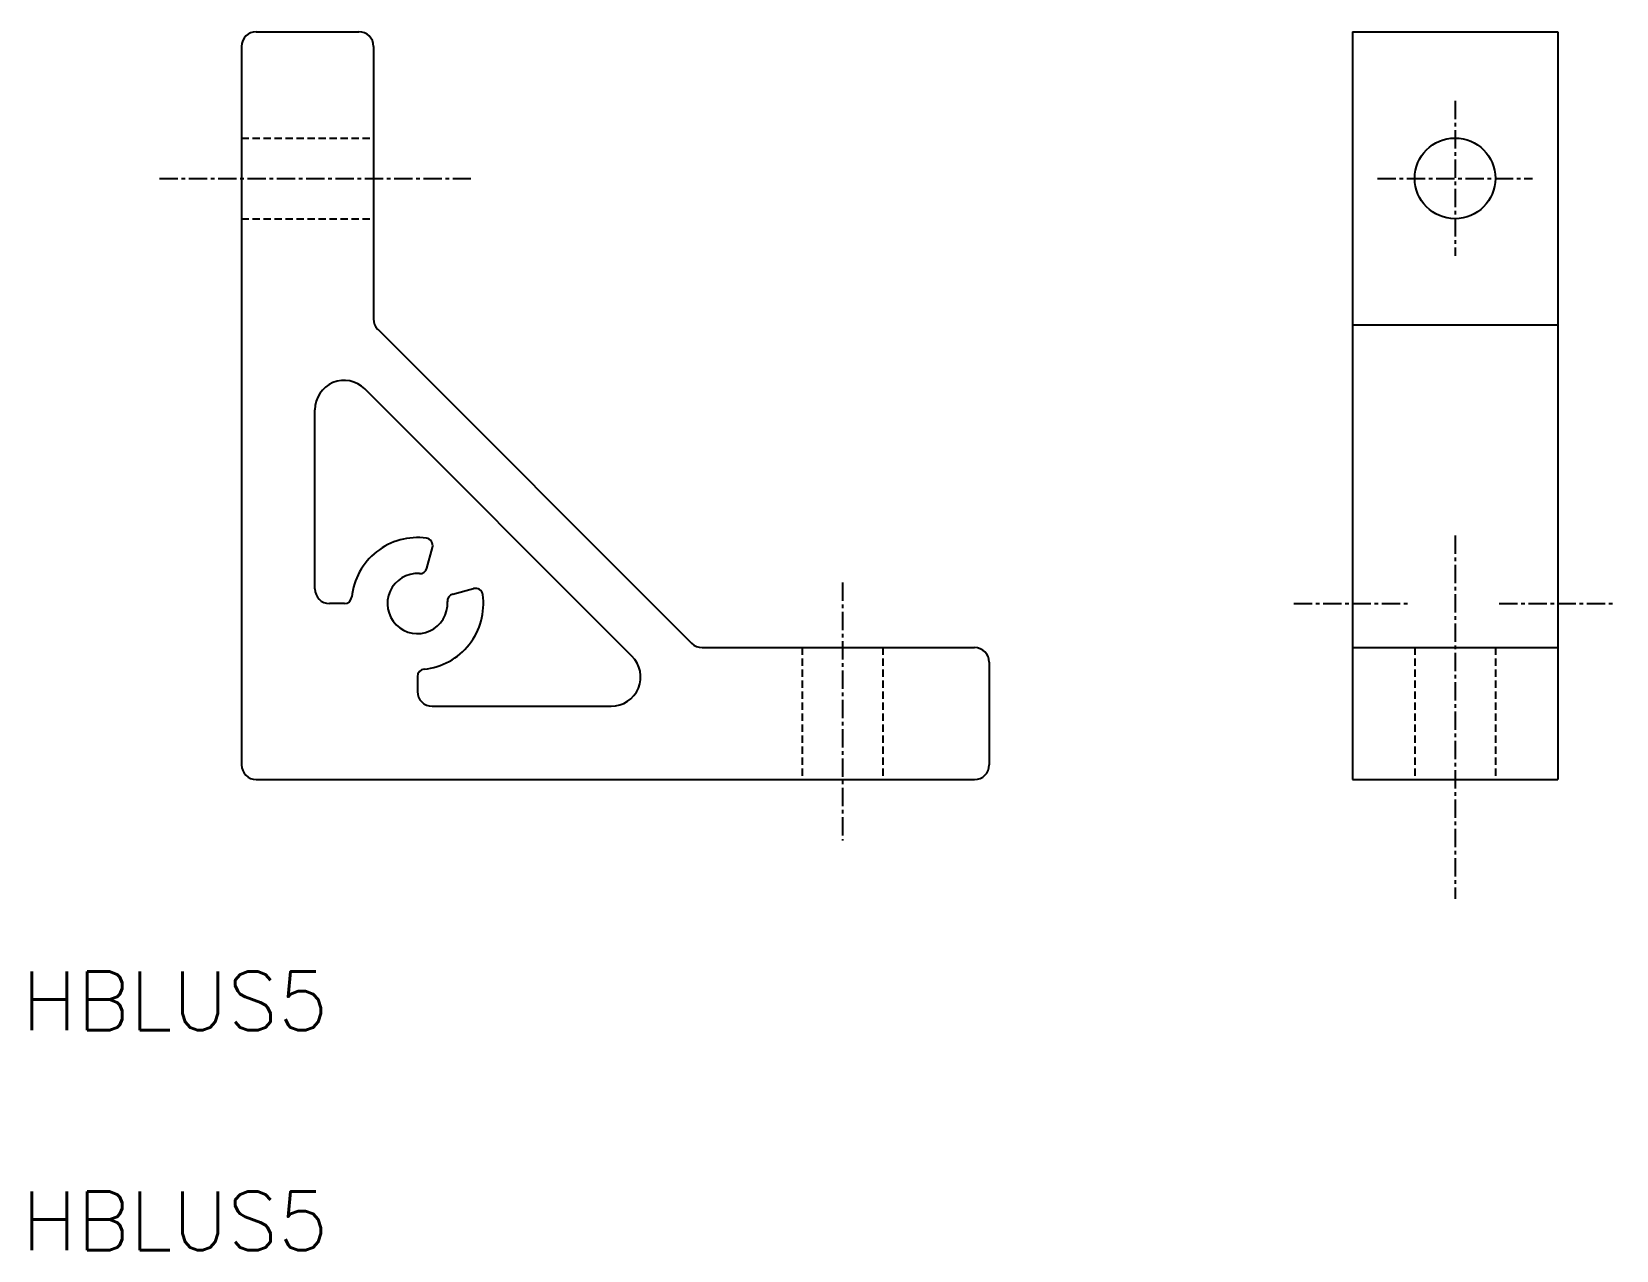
# Model space of a CAD drawing. Extents: x -97 to 11, y -73 to 10.
import ezdxf

# ---------------------------------------------------------------- set-up
doc = ezdxf.new("R2010")
doc.units = 0
doc.linetypes.add('CENTER', pattern=[2, 1.25, -0.25, 0.25, -0.25])
doc.linetypes.add('DASHED', pattern=[0.75, 0.5, -0.25])
doc.layers.get('0').update_dxf_attribs({"linetype": 'CONTINUOUS'})
doc.layers.add('CENTER', color=1, linetype='CENTER')
doc.styles.get("Standard").update_dxf_attribs({"font": 'txt.shx', "bigfont": 'bigfont.shx'})

msp = doc.modelspace()

# ---------------------------------------------------------------- linework, layer by layer
at = {"color": 7, "linetype": 'CONTINUOUS'}
for p, q in [((-81.78, 10), (-74.78, 10)), ((-7, 10), (-7, -41)), ((-7, 10), (7, 10)), ((7, 10), (7, -41)), ((-82.78, 9), (-82.78, -40)), ((-73.78, 9), (-73.78, -9.59)), ((-73.49, -10.29), (-52.07, -31.71)), ((-7, -10), (7, -10)), ((-56.15, -32.59), (-74.37, -14.36)), ((-77.78, -28), (-77.78, -15.78)), ((-70.13, -26.58), (-69.75, -25.17)), ((-68.37, -28.35), (-66.95, -27.97)), ((-75.76, -29), (-76.78, -29)), ((-51.37, -32), (-32.78, -32)), ((-7, -32), (7, -32)), ((-31.78, -33), (-31.78, -40)), ((-70.78, -33.97), (-70.78, -35)), ((-69.78, -36), (-57.56, -36)), ((-81.78, -41), (-32.78, -41)), ((-7, -41), (7, -41))]:
    msp.add_line(p, q, dxfattribs=at)
at = {"color": 3, "linetype": 'DASHED'}
for p, q in [((-82.78, 2.75), (-73.78, 2.75)), ((-82.78, -2.75), (-73.78, -2.75)), ((-44.53, -32), (-44.53, -41)), ((-39.03, -32), (-39.03, -41)), ((-2.75, -32), (-2.75, -41)), ((2.75, -32), (2.75, -41))]:
    msp.add_line(p, q, dxfattribs=at)
at = {"color": 7, "linetype": 'CONTINUOUS'}
msp.add_circle((0, 0), 2.75, dxfattribs=at)
for centre, radius, start, end in [((-81.78, 9), 1, 90, 180), ((-74.78, 9), 1, 0, 90), ((-72.78, -9.59), 1, 180, 225), ((-75.78, -15.78), 2, 45, 180), ((-70.78, -29), 4.5, 82.1805, 174.2608), ((-70.24, -25.04), 0.5, 345, 82.1805), ((-70.78, -29), 2.05, 86.3073, 3.6923), ((-70.62, -26.46), 0.5, 266.3073, 345), ((-76.78, -28), 1, 180, 270), ((-66.82, -28.46), 0.5, 7.8193, 105), ((-75.76, -28.5), 0.5, 270, 354.2608), ((-70.78, -29), 4.5, 275.7392, 7.8192), ((-68.24, -28.84), 0.5, 105, 183.6923), ((-51.37, -31), 1, 225, 270), ((-32.78, -33), 1, 0, 90), ((-70.28, -33.97), 0.5, 95.7392, 180), ((-57.56, -34), 2, 270, 45), ((-69.78, -35), 1, 180, 270), ((-81.78, -40), 1, 180, 270), ((-32.78, -40), 1, 270, 0)]:
    msp.add_arc(centre, radius, start, end, dxfattribs=at)
at = {"layer": 'CENTER', "color": 1, "linetype": 'CENTER'}
for p, q in [((0, 5.29), (0, -5.29)), ((-88.37, 0), (-67.14, 0)), ((-5.29, 0), (5.29, 0)), ((0, -24.35), (0, -49.13)), ((-41.78, -27.57), (-41.78, -45.16)), ((-11, -29), (-3, -29)), ((3, -29), (11, -29))]:
    msp.add_line(p, q, dxfattribs=at)

# ---------------------------------------------------------------- texts
at = {"color": 7, "linetype": 'CONTINUOUS'}
for p in [(-97.78, -58.1), (-97.78, -73.1)]:
    msp.add_text('HBLUS5', height=4, dxfattribs=at).set_placement(p)

doc.saveas('drawing.dxf')
